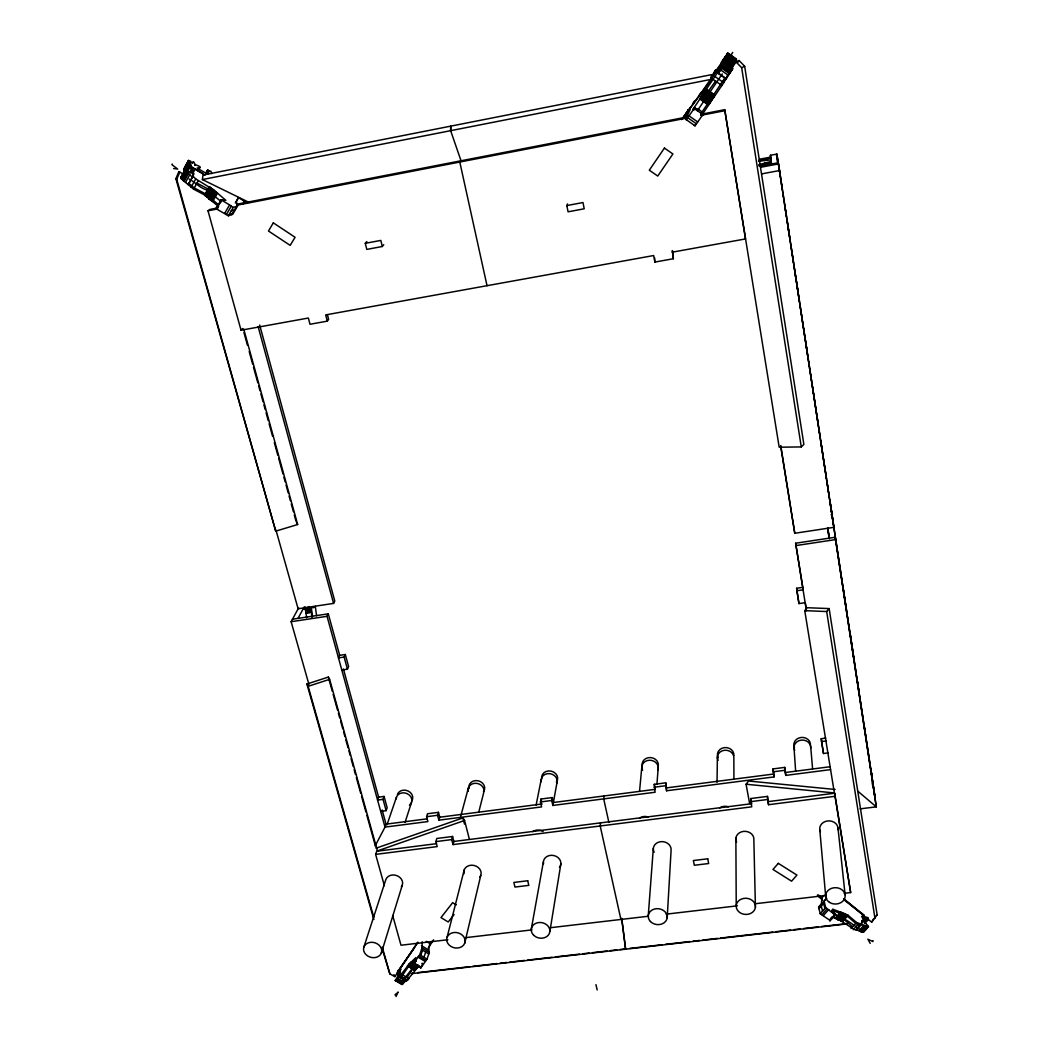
<?xml version="1.0" encoding="UTF-8"?>
<svg xmlns="http://www.w3.org/2000/svg" width="1049" height="1049" viewBox="0 0 1049 1049"><rect width="100%" height="100%" fill="white"/><g stroke="black" fill="none" stroke-linecap="round" stroke-linejoin="round"><path stroke-width="1.5" d="M189.607 172.521L190.944 170.148L194.393 170.987L189.03 167.145L189.961 165.663L191.495 166.358L188.492 160.418L190.774 161.258L191.377 162.844L193.593 161.743L195.219 164.562L199.48 166.398L199.966 167.329L198.405 170.082M717.031 782.384L717.398 756.644M450.664 130.666L450.729 126.142L450.65 130.666L461.206 161.31M720.82 63.819L710.737 78.216M731.979 67.674L736.083 61.983L739.086 60.527L744.659 66.257L803.875 444.422L801.279 446.926L779.184 447.215L724.728 109.686L702.332 114.026M726.183 55.518L725.567 56.62L725.921 55.807M667.203 917.665L671.098 850.175A8.943 7.631 6.3 0 0 660.647 841.678A8.943 7.631 6.3 0 0 654.143 852.26M666.758 787.851L773.887 773.992L774.031 776.916L666.574 790.776L665.748 782.829L654.274 784.324L655.087 792.257L552.862 805.448L551.708 800.492L552.246 797.568L541.035 799.023L540.458 801.961L541.625 806.904L438.875 820.161L437.603 815.283L438.469 812.332L427.507 813.762L426.602 816.699L427.887 821.577L385.009 827.11L375.332 845.573M666.574 790.776L665.748 782.829M656.923 784.39L658.156 768.209M648.256 915.672L653.317 848.353M873.004 940.586L872.925 941.596L867.864 939.183L870.211 943.405M864.546 923.474L867.693 920.052L867.903 917.508M866.776 917.128L866.631 918.74L861.596 916.315L863.917 920.458M639.588 790.802L641.857 766.583M398.856 973.616L400.902 969.171L397.991 972.384L398.436 970.141M199.939 167.224L198.392 170.03M398.869 974.141L395.316 980.592L397.741 978.389A5.573 1.036 -59.7 0 0 399.158 976.921L399.643 973.367L398.161 974.862L399.197 975.478M824.265 895.203L822.114 897.603L821.275 904.343L818.6 907.11L820.213 913.718L830.297 920.616M844.196 893.328L850.66 892.568L835.017 796.296L768.537 804.701L767.488 796.401L750.704 798.538L751.661 803.718L600.605 822.862L600.198 825.983L620.916 919.462M604.106 795.955L603.713 798.892L608.892 822.482M673.366 258.736L672.396 250.672L673.366 258.736L654.864 262.08L653.671 255.536L325.675 314.897L327.275 321.151L309.993 324.272L308.367 318.031L241.047 330.225L208.017 210.797L209.813 209.459L217.864 207.899M249.334 202.536L202.378 179.563L203.008 175.039L711.196 74.728L711.746 79.252L681.693 119.625M399.643 973.367L399.118 976.96L406.304 981.287L418.866 965.998L416.807 964.778M727.023 54.391L735.454 61.052L727.023 54.391L727.94 53.014L736.49 59.085L734.811 61.275M549.899 931.355L560.887 863.747M654.864 262.08L654.655 257.923M417.266 967.912L409.648 963.533L415.942 957.567L413.529 963.533L420.833 967.912L427.048 959.101L429.329 952.295L428.674 950.014L429.815 943.484L431.375 941.373M531.24 929.375L543.369 861.937M552.862 805.448L557.189 781.466M413.529 963.533L419.744 954.721L422.065 947.929L422.157 941.753M395.381 994.229L395.185 995.213L398.109 992.026L396.05 996.55M536.131 805.042L541.114 779.853M725.226 56.646C726.183 55.138 719.627 64.317 720.781 63.792M397.204 973.839L399.42 971.033L400.443 971.649L398.227 974.442L397.204 973.839L397.689 971.374M832.67 917.246C841.652 920.025 847.199 925.611 856.023 930.266L861.478 924.261L862.239 920.471L864.861 921.56L865.307 920.76L863.117 917.534L867.693 920.052M727.036 54.666L717.595 72.499L692.825 109.555C694.871 105.398 706.934 113.738 701.479 115.626L723.731 82.714L728.963 73.378M192.78 177.189L193.436 174.265L190.734 172.429A3.134 0.918 31.1 0 0 188.033 171.472L184.912 170.174L180.677 177.727L184.06 181.28A2.832 0.852 31 0 1 185.476 182.342A6.648 1.98 31.1 0 0 188.282 184.598L192.557 177.045A6.661 1.967 31.2 0 1 189.764 174.803A2.832 0.839 31.1 0 0 188.322 173.728L184.912 170.174M464.707 943.221A9.31 7.697 13.8 0 0 453.876 932.522A9.31 7.697 13.8 0 0 449.116 945.018A9.31 7.697 13.8 0 0 464.707 943.221L480.757 875.469M733.749 62.73L733.802 62.179M702.83 94.161L711.484 100.258M478.829 811.847L483.655 792.847A8.025 6.923 14.5 0 0 476.403 783.315A8.025 6.923 14.5 0 0 468.287 791.287M447.084 937.321L464.209 869.883M838.413 919.842L844.288 913.469L832.932 909.313L832.145 910.191L846.333 916.013L848.13 915.331L856.535 922.491L861.478 924.261A5.874 2.347 43 0 0 863.904 925.297A2.491 0.997 43.1 0 1 865.15 925.926L868.349 926.831L867.785 925.402A1.823 0.734 43 0 1 866.33 924.051M218.638 206.601L208.699 198.392L213.59 189.843L195.757 178.933L192.911 176.114L193.921 173.426L190.944 170.148M750.704 798.538L751.727 806.825L453.011 844.589L453.863 841.468L452.565 836.486L436.777 838.492L435.886 841.613L437.197 846.595L375.634 854.384L384.38 885.71M460.773 816.07L468.457 787.694M453.011 844.589L451.713 839.593L452.565 836.486M868.349 926.831L863.406 932.194L860.206 931.315A2.491 1.01 43.1 0 0 858.974 930.699A5.861 2.36 43 0 1 856.469 929.611L861.229 924.09L862.239 920.471M712.35 75.148L715.851 69.759L714.71 71.568M438.875 820.161L439.741 817.21L438.469 812.332M687.882 109.765L687.646 110.447M381.377 952.938A9.244 7.566 16.4 0 0 370.454 942.343A9.244 7.566 16.4 0 0 366.049 954.695A9.244 7.566 16.4 0 0 381.377 952.938L402.305 885.12M736.293 59.491L727.573 53.329C754.624 73.338 709.491 41.121 735.598 60.645M405.045 822.377L411.562 802.301M363.859 947.09L385.835 879.587A8.68 7.251 16.5 0 1 397.545 875.915A8.68 7.251 16.5 0 1 401.387 886.798M731.35 66.218L731.678 65.222M423.94 957.239L425.697 952.059M732.713 52.45L727.993 59.845L729.724 58.075M420.793 955.351L422.55 950.171M727.967 62.586L726.039 65.903M375.634 854.384L376.709 851.25L436.476 843.671M382.138 809.998L386.032 824.147L385.009 827.123L327.039 616.301L328.285 613.822L292.356 619.251M386.989 824.855L396.456 797.188M380.669 811.362L386.137 810.641L387.16 807.704L384.078 796.44L378.623 797.161L377.574 800.072L383.042 799.351L384.078 796.44M725.239 56.62L725.895 55.833M422.76 963.402L422.183 964.765M734.746 61.393L734.116 62.691L734.457 61.865M718.224 73.469L724.872 63.137L718.224 73.469L726.039 79.003L727.403 75.764M183.509 174.252L178.868 171.59L175.878 178.645L275.73 531.148L297.654 524.526L243.722 329.084M275.73 531.148L176.73 179.313L179.733 172.233L178.868 171.59M566.827 205.565L582.982 202.536L584.214 208.803L568.073 211.806L566.827 205.565L567.535 203.899M399.276 976.763L405.635 980.776A5.573 1.062 -59.8 0 1 404.219 982.244L402.042 984.5L402.042 983.464M733.776 62.638L734.405 61.917M341.804 669.996L347.429 669.183L348.609 666.574L345.305 654.51L339.679 655.337L338.473 657.907L344.124 657.08L345.305 654.51M732.923 65.536L735.454 61.052L726.931 54.889M726.039 79.003L732.674 68.67L724.741 63.268M722.25 73.902L697.362 110.801M275.953 530.02L298.113 608.787L333.582 603.398L334.788 601.011L259.667 325.006M208.699 198.261L204.463 194.878L193.554 189.135L188.217 184.545L192.911 176.114M247.158 202.968L238.49 197.553L236.327 201.723L237.572 206.01L232.747 214.298L228.367 215.792L216.409 208.921L220.933 199.756L225.85 200.32L213.59 189.843M713.595 74.309L714.71 71.542M421.75 965.657L420.833 967.912M195.193 164.627L194.721 165.467M694.805 107.562L686.361 119.756L685.692 119.258L690.085 109.752L684.158 118.314L685.994 115.678M221.405 201.801L207.374 190.275L209.236 186.525M701.715 113.803L702.253 112.794L701.453 113.83M685.692 119.258L695.041 125.841L703.512 113.672M297.995 618.399L304.184 606.991M697.965 111.155C699.735 109.791 695.185 110.119 694.386 108.126M308.944 684.459L291.137 621.716L298.637 607.83M711.353 100.507L702.804 94.226M859.564 929.23C852.496 924.208 844.196 917.678 834.991 914.689M185.24 171.826C182.854 168.05 185.411 166.922 188.492 160.418M183.785 169.086L188.453 160.799M184.021 169.269L188.689 160.982M184.257 169.413L189.03 161.166M184.231 170.253L189.384 161.218M184.336 170.541L189.554 161.284M184.44 170.712L189.607 161.349M180.703 178.16L189.345 162.765M180.677 177.727L185.476 170.213M184.939 171.446L189.607 163.146M181.215 178.933L189.908 163.526M186.342 170.843L190.236 163.919M186.368 171.223L190.262 164.3M181.962 179.418L189.961 165.663M398.161 974.862L399.42 971.033M182.5 179.785L186.761 172.233M188.427 169.164L190.774 165.008M187.653 170.961L190.774 165.414M182.814 180.126L187.063 172.574M192.492 163.303L193.003 162.451M183.09 180.546L187.351 173.006M183.496 180.9L187.745 173.347M184.06 181.28L188.322 173.728M185.489 182.356L189.751 174.803M206.771 173.872L208.331 171.131L207.584 170.279L211.033 171.354L211.754 173.609M190.997 187.325L195.757 178.933M193.554 189.135L198.313 180.743M206.102 173.334L207.768 170.292M206.443 173.111L208.004 170.371M206.469 173.583L208.161 170.371M204.634 195.075L209.407 186.722M204.725 195.193L209.498 186.84M204.83 195.311L209.603 186.958M205.106 195.586L209.734 187.089M205.276 195.73L210.062 187.378M205.473 195.888L210.246 187.535M205.67 196.058L210.456 187.705M205.906 196.229L210.679 187.876M206.142 196.412L210.928 188.059M206.417 196.609L211.19 188.256M206.692 196.806L211.478 188.453M207.007 197.015L211.78 188.663M207.322 197.238L212.108 188.886M207.663 197.461L212.449 189.108M208.03 197.697L212.816 189.345M208.41 197.933L213.196 189.594M208.803 198.576L213.524 190.131M208.895 198.681L213.681 190.341M209.026 198.812L213.812 190.459M209.171 198.956L213.957 190.603M209.354 199.113L214.14 190.761M209.551 199.284L214.35 190.931M209.787 199.467L214.573 191.115M210.049 199.664L214.835 191.311M210.338 199.874L215.124 191.534M210.652 200.11L215.438 191.757M210.993 200.346L215.779 192.006M211.36 200.608L216.16 192.255M211.767 200.87L216.553 192.531M206.574 173.662L208.2 170.987M212.186 201.159L216.986 192.819M212.632 201.46L217.431 193.121M216.107 208.122L218.572 204.673M219.189 204.096L221.326 199.913M726.131 55.453L727.573 53.329M216.409 208.921L221.693 200.057M216.487 208.279L217.904 207.361M224.709 213.262L229.547 204.922L220.933 199.756M226.427 214.481L231.265 206.129L229.547 204.922M235.317 203.021L238.49 197.553M228.367 215.792L233.206 207.453L237.572 206.01M417.961 965.067L417.725 966.05M863.406 932.194L868.572 926.451M231.711 214.652L236.536 206.351M242.883 204.03L244.483 201.303L247.131 203.047M732.687 64.107L733.067 63.451M726.603 55.479L735.165 61.55M712.402 75.174L711.025 77.796M843.593 898.77L871.653 922.189L873.804 918.622M871.653 922.189L877.121 914.767L829.143 608.577L807.258 607.725L804.753 610.649L834.375 792.939L746.075 784.232L749.602 803.416M204.463 194.878L205.198 193.685L194.235 187.928L188.846 183.3M701.099 113.423L725.029 77.757L717.595 72.499M172.259 164.05L171.879 164.627L177.701 169.086L173.609 168.535M428.28 947.942L433.617 939.812M415.915 959.219L408.507 966.588L401.57 976.606L399.118 976.96L409.648 963.533L417.069 968.096M411.614 961.658L415.784 964.162L402.331 981.143M407.025 977.524L412.663 969.079M724.308 60.003L710.789 79.226M417.908 942.212L399.997 968.371M382.334 949.279L389.861 973.892L394.87 976.632L417.725 942.526M414.539 947.68L398.397 970.679M724.413 59.714L711.078 78.636M706.37 85.257L710.134 79.96M699.29 95.184L701.82 91.643M700.732 93.335L693.822 102.972M702.502 90.857L706.056 85.887M692.799 103.471L694.517 101.097M715.575 81.101L708.508 90.935L714.736 95.315M683.135 117.567L688.275 109.752L687.672 110.447M694.215 102.251L683.109 117.803M737.46 62.796L739.086 60.527M184.781 168.784L183.68 168.941M685.731 113.974L689.98 108.126M728.622 73.902L729.383 72.879M732.674 68.67L730.773 71.096M398.214 971.269L397.519 972.2L398.187 971.426M735.887 60.068L727.337 53.997M746.075 784.232L748.58 781.02L835.096 789.464M454.073 914.531L448.211 921.992L440.973 917.6L452.657 902.664L456.289 904.867M460.747 160.825L459.79 162.031L487.024 285.695M327.275 321.151L328.639 319.46L327.445 314.792M366.835 241.532L365.288 243.329L366.783 249.4L382.295 246.502L383.764 244.705M874.971 918.347L826.664 611.541L829.143 608.577M844.943 918.74L844.183 919.645L852.588 926.805M876.505 915.489L877.121 914.767M818.6 907.11L826.704 898.311L824.042 901.052L825.694 907.647L835.266 914.977L832.932 909.313M818.981 908.683L824.435 902.625M820.213 913.718L825.694 907.647M821.865 914.715L827.346 908.644M823.347 915.554L828.828 909.483M832.145 910.427L832.945 909.549M832.172 910.65L832.958 909.785M832.211 910.886L832.998 910.021M832.329 911.371L833.05 910.257M833.194 910.755L832.604 912.132L833.404 911.253M832.5 911.869L833.286 911.004M832.736 912.381L833.522 911.515M833.181 913.181L833.968 912.302M833.365 913.443L834.152 912.578M830.297 918.885L831.844 917.18M834.217 914.558L835.004 913.692M830.546 919.173L835.253 913.967M830.021 920.314L835.515 914.269M829.772 921.035L835.804 914.558M835.266 918.177L840.747 912.158M835.647 918.426L841.114 912.394M836.001 918.636L841.482 912.617M836.341 918.845L841.809 912.827M836.656 919.029L842.124 913.01M836.945 919.186L842.426 913.168M837.22 919.344L842.701 913.312M837.469 919.462L842.95 913.443M837.705 919.58L843.173 913.561M837.915 919.671L843.383 913.653M838.099 919.75L843.737 913.784M838.531 919.855L844.314 913.666M839.148 919.711L844.615 913.692L848.13 915.331L842.465 921.337M839.462 919.907L844.93 913.902M839.764 920.104L845.232 914.099M840.052 920.288L845.52 914.269M840.315 920.458L845.796 914.44M840.577 920.602L846.045 914.597M840.813 920.747L846.294 914.728M841.049 920.865L846.53 914.859M841.259 920.97L846.74 914.964M841.468 921.074L846.936 915.056M841.652 921.153L847.12 915.134M841.822 921.219L847.304 915.213M841.98 921.271L847.605 915.305M842.373 921.337L847.841 915.331M851.041 928.483L856.535 922.491M853.217 929.716L858.725 923.723M864.048 917.809L863.261 918.662L866.907 920.904M865.307 920.76L864.074 922.412L864.861 921.56M867.051 919.212L867.838 918.36L866.736 917.6M858.974 930.699L863.917 925.323M860.206 931.315L865.15 925.939M860.691 931.604L865.635 926.241M861.059 931.735L866.002 926.359M861.399 931.643L866.343 926.28M861.727 931.669L866.671 926.306M862.173 931.958L867.117 926.582M863.432 931.407L865.412 929.27M862.789 932.338L867.733 926.975M241.047 330.225L242.699 328.507M722.486 81.822L726.249 78.701L725.029 77.757M832.106 918.465L832.093 917.455M834.48 915.843L834.466 914.846M400.128 977.602L401.57 976.606M625.61 949.214L621.703 918.321L625.597 949.214L626.437 948.794L619.972 949.529M736.083 61.983L741.669 67.726L744.659 66.257M199.913 167.407L197.107 168.102L207.715 174.16C204.896 170.62 211.072 173.151 208.331 171.131M376.027 848.195L462.924 817.892L464.576 820.475L469.296 838.99M464.576 820.475L377.417 850.909L329.622 679.346L328.337 677.077L306.924 684.014L373.864 919.462M229.062 214.599L232.406 213.472M231.147 210.993L234.478 209.879M412.886 973.17L411.405 973.656L847.487 923.867M306.924 684.014L308.144 686.308L329.622 679.346M407.51 965.972L414.827 970.259M414.643 970.325L411.628 968.463M306.033 613.363L307.567 613.009L307.029 609.089L304.262 609.508M309.035 606.519L309.848 612.459L308.983 612.668L308.196 606.873M305.495 609.43L307.029 609.089M312.786 607.764L313.992 607.489M202.378 179.563L711.746 79.252M237.166 204.162L687.934 116.806M208.017 210.797L217.641 208.935M236.877 205.211L686.177 118.196M700.627 115.403L724.702 110.735M758.899 164.706L771.133 161.428L771.539 164.05L770.399 155.278L776.889 154.059L779.407 170.567L761.758 173.872M759.581 159.199L770.622 157.127M758.545 160.405L770.74 158.111M758.611 161.244L770.949 159.881M758.952 165.349L771.33 163.028M759.24 166.319L778.227 162.752L833.876 527.332L794.775 533.272L780.653 446.035M760.722 167.263L778.397 163.946M365.288 243.329L380.826 240.418L382.295 246.502M672.199 252.18L745.511 238.923L724.728 109.686M305.718 613.088L309.848 612.459M806.419 610.728L795.64 543.225L835.332 537.232L831.477 510.876M291.137 621.716L327.039 616.301M795.85 545.585L835.476 539.606L835.135 537.258L876.295 806.851L860.128 808.858M805.108 602.69L798.958 603.595L796.86 590.744L796.65 588.266L802.8 587.374L795.64 543.225M796.86 590.744L803.036 589.84L802.8 587.374M831.044 514.797L832.027 514.653M827.949 752.92L823.478 753.51L821.524 741.551L821.249 738.693L825.707 738.103M821.524 741.551L826.009 740.961M774.031 776.916L772.995 768.917L784.718 767.396L785.78 775.395L830.546 769.625M426.602 816.699L437.603 815.283M540.458 801.961L551.708 800.492M654.052 787.248L665.551 785.753M773.126 771.815L784.888 770.294L784.718 767.396M386.032 824.147L427.205 818.823M439.741 817.21L542.189 803.954M655.31 789.333L553.387 802.511L552.246 797.568M785.609 772.484L830.231 766.714M871.719 779.643L871.876 776.693M873.056 784.534L873.161 785.255M435.886 841.613L451.713 839.593M750.769 801.633L767.606 799.495L767.488 796.401M453.863 841.468L600.605 822.862M768.419 801.593L834.689 793.201L850.66 892.568M447.884 939.734L400.993 945.228L392.68 915.462M465.677 937.649L531.974 929.873M549.768 927.788L648.426 916.236M666.22 914.151L737.408 905.825M755.201 903.74L826.389 895.4M417.738 972.62L469.506 966.706M472.745 966.339L497.016 963.559M500.255 963.192L506.719 962.457M509.958 962.09L524.513 960.425M527.752 960.058L552.023 957.291M555.262 956.911L579.52 954.144M582.759 953.777L589.236 953.043M592.462 952.676L607.03 951.01M610.269 950.643L616.733 949.896M629.675 948.427L662.194 944.703M665.446 944.336L689.849 941.543M693.101 941.176L699.604 940.429M702.856 940.061L717.49 938.383M720.742 938.016L772.772 932.076M776.037 931.696L790.671 930.03M793.923 929.65L800.426 928.916M803.678 928.535L818.312 926.87M821.564 926.503L845.953 923.71M847.317 916.144L855.748 923.356L857.925 924.589L861.478 924.261M804.753 610.649L826.664 611.541M188.479 169.794L187.037 170.699L190.315 172.901M857.925 924.589L860.718 925.139M217.549 207.23L216.802 206.928L217.104 207.715M188.217 184.545L191.679 186.119M181.228 177.753L181.988 178.16M207.256 190.079C200.464 188.676 193.986 181.215 189.108 179.077M196.976 183.103L207.99 188.977M866.723 917.757L867.838 918.36M407.418 965.998L408.507 966.588M388.484 970.876L389.415 971.387M203.493 173.793L189.83 165.873M204.961 175.131L189.646 166.162M401.833 974.416L409.058 978.73M398.148 974.141L399.171 974.757M400.521 975.976L407.746 980.291M397.741 978.389L404.206 982.257M397.02 979.202L403.485 983.07M396.719 979.569L403.196 983.438M396.378 979.727L403 983.621M396.234 979.805L402.698 983.674M395.958 980.159L402.423 984.014M395.303 980.251L401.767 984.106M395.316 980.592L402.042 984.5M415.378 959.284L416.427 959.914M415.273 959.56L416.322 960.189M421.882 963.336L422.616 963.769M415.155 959.835L416.204 960.464M415.037 960.11L416.086 960.74M414.906 960.399L415.81 961.317L414.761 960.687M414.617 960.989L415.666 961.618M414.303 961.592L415.352 962.221M414.132 961.907L415.181 962.536M420.872 967.244L414.63 963.506L414.578 964.162M411.378 961.959L420.662 967.584M411.169 962.235L418.407 966.575M410.959 962.484L418.197 966.837M410.775 962.72L418.013 967.06M410.592 962.93L417.83 967.27M410.434 963.126L417.672 967.466M410.277 963.297L417.528 967.637L410.146 963.441M409.438 963.808L416.925 968.188M409.241 964.07L416.479 968.397M409.058 964.306L416.296 968.647M408.887 964.529L416.112 968.87M408.717 964.739L415.955 969.079M408.559 964.936L415.797 969.263M408.415 965.106L415.64 969.433M408.153 965.408L415.509 969.604M415.26 969.866L408.035 965.539L415.155 969.984M407.668 965.88L415.063 970.076M426.222 941.32L429.815 943.484M421.449 945.66L428.674 950.014M422.065 947.929L429.329 952.295M421.514 949.542L428.779 953.921M419.744 954.721L427.048 959.101M418.735 955.98L426.025 960.36M417.843 957.055L425.133 961.435M231.265 206.129L233.206 207.453M714.828 95.171L706.174 89.073M818.417 895.046L822.114 897.603M694.582 107.85L698.28 110.447M702.03 113.082L703.289 113.961M701.82 113.358L703.079 114.236M694.189 108.375L702.974 114.682M700.837 114.538L702.096 115.416M700.719 114.669L701.978 115.547M692.969 109.739L693.848 110.355M689.023 115.849L697.69 121.933M687.751 117.724L696.431 123.795M706.003 89.362L714.657 95.459M705.898 89.519L714.566 95.616M705.793 89.69L714.461 95.787M705.675 89.873L714.343 95.97M705.557 90.07L714.212 96.18M705.413 90.293L714.067 96.39M705.256 90.529L713.923 96.626M705.098 90.778L713.753 96.875M704.915 91.04L713.582 97.137M704.731 91.315L713.386 97.413M704.535 91.617L713.189 97.714M704.325 91.919L712.979 98.029M704.102 92.246L712.756 98.344M703.866 92.587L712.533 98.685M703.63 92.955L712.284 99.052M703.368 93.322L712.022 99.419M703.105 93.715L711.76 99.799M702.699 94.41L711.274 100.638M702.515 94.712L711.183 100.796M702.41 94.882L711.065 100.979M702.279 95.092L710.934 101.189M702.135 95.328L710.789 101.412M701.965 95.577L710.619 101.674M701.781 95.852L710.435 101.95M701.584 96.154L710.239 102.251M701.361 96.482L710.029 102.579M701.125 96.836L709.793 102.92M700.876 97.203L709.53 103.3M700.614 97.609L709.268 103.694M700.326 98.029L708.98 104.113M700.011 98.475L708.678 104.559M699.696 98.947L708.35 105.031M715.038 76.564L723.731 82.714M713.136 79.383L721.83 85.52M727.088 54.286L735.637 60.357M726.839 55.059L735.349 61.235M726.734 55.256L735.231 61.445M726.328 55.964L734.89 62.035M726.026 56.462L734.588 62.547M725.698 57L734.274 63.084M725.357 57.551L733.933 63.635M725.147 58.01L733.723 64.081M724.571 58.967L733.146 65.051M724.334 59.452L733.081 65.602L732.582 67.097L723.967 60.986M724.112 59.872L732.91 66.1M723.246 59.754L724.112 60.37M724.662 63.333L732.464 68.854M724.623 63.648L732.425 69.182M724.256 63.884L728.163 66.651M724.007 64.697L731.822 70.231M723.469 65.471L731.284 71.004M723.089 66.035L730.891 71.568M722.787 66.52L730.602 72.053M722.446 67.097L730.261 72.63M722.118 67.621L729.934 73.155M721.699 68.224L729.514 73.758M720.611 69.863L728.426 75.397M727.547 53.696L736.096 59.767M694.32 125.29L695.041 125.841M859.695 911.633L844.17 899.268M860.652 912.355L864.153 915.082M864.192 915.777L843.868 899.688M175.878 178.645L176.73 179.313M857.898 791.248L876.295 806.851L872.401 780.299M218.126 204.371L205.25 193.777M863.602 921.035L864.507 921.835A2.767 1.101 43 0 1 866.356 924.064M817.381 895.007L822.285 899.373M817.617 895.649L822.455 899.963M296.461 522.743L297.654 524.526M393.939 974.613L394.87 976.632M308.144 686.308L373.785 917.311M382.269 947.181L389.861 973.892M328.337 677.077L332.284 691.212M333.149 694.346L337.529 710.042M338.407 713.189L339.719 717.896M340.597 721.043L342.774 728.885M343.652 732.032L344.964 736.739M345.842 739.873L348.032 747.727M348.897 750.861L350.222 755.568M351.087 758.715L353.277 766.557M354.156 769.704L355.467 774.411M356.345 777.545L360.712 793.241M361.59 796.388L365.97 812.083M366.835 815.217L375.594 846.622M243.971 332.625L247.433 345.2M249.177 351.481L252.639 364.055M253.504 367.189L257.844 382.911M258.71 386.045L260.021 390.766M260.886 393.899L263.05 401.767M263.915 404.901L265.227 409.621M266.092 412.755L268.256 420.61M269.121 423.757L272.596 436.332M274.327 442.612L277.801 455.187M278.667 458.321L283.007 474.043M283.873 477.177L285.171 481.897M286.049 485.031L288.213 492.899M289.078 496.033L290.376 500.753M291.255 503.887L293.418 511.742M294.284 514.889L296.015 521.169M344.124 657.08L347.429 669.183M383.042 799.351L386.137 810.641M328.285 613.822L339.679 655.337M343.416 668.96L378.623 797.161M258.12 326.58L333.582 603.398M462.924 817.892L464.497 824.042M823.649 903.504L824.907 908.526M821.288 906.113L822.534 911.148M541.035 799.023L541.612 801.488M595.937 984.618L597.183 989.981M654.274 784.324L655.061 788.074M767.606 799.495L768.537 804.701M772.995 768.917L773.664 772.72M784.888 770.294L785.78 775.395M796.65 588.266L798.958 603.595M821.249 738.693L823.478 753.51M780.758 445.628L794.775 533.272M805.396 603.385L806.17 608.197M741.669 67.726L801.279 446.926M764.983 162.595L765.39 165.204M770.399 155.278L770.897 158.504M778.004 160.484L779.105 167.801M779.014 167.184L780.207 175.668M779.197 168.535L789.831 238.425M788.507 229.482L845.127 601.274M857.4 681.063L858.108 685.718M864.428 727.141L865.123 731.691M871.994 776.666L871.313 772.221L875.259 798.761L835.332 537.232M776.68 157.219L777.375 161.782M872.204 782.856L872.584 785.334M827.727 527.634L829.287 537.744M829.339 538.845L827.648 527.608L829.077 538.176M870.762 768.851L871.076 770.936M858.423 687.908L858.528 688.577M865.464 734.012L865.569 734.706M871.247 772.3L871.47 773.795M871.837 776.273L872.23 778.922M858.593 689.049L858.738 690.019M860.744 703.223L861.032 705.203M861.111 705.754L861.885 710.986M862.003 711.471L862.462 714.828M862.553 715.09L862.829 717.136M863.196 719.417L863.55 722.027M863.707 722.997L864.074 725.528M864.232 726.314L869.306 759.371M869.319 759.751L869.883 763.41M870.211 765.337L870.644 768.497M870.775 769.284L871.168 771.92M871.313 772.864L871.706 775.499M854.66 663.611L850.201 633.95L853.807 658.261M854.843 664.607L855.197 667.282M855.407 668.305L855.696 670.219M855.932 672.068L856.286 674.494M856.469 675.648L856.981 678.611M857.046 679.293L861.229 706.724M845.428 603.005L845.73 604.998M846.215 608.053L847.251 615.134M847.526 616.668L847.776 618.648M848.012 620.09L848.379 622.28M848.523 623.552L848.864 625.86M849.074 627.21L850.005 633.36M842.845 585.762L843.094 587.768M843.278 588.659L846.32 609.246M830.821 506.641L831.424 510.627M830.31 503.153L830.624 505.303M830.703 505.841L832.722 519.675M825.838 474.2L825.327 471.001M826.219 476.771L826.481 478.619M826.743 480.403L826.914 481.557M827.084 482.278L827.307 483.812M827.333 484.166L827.491 485.254M827.569 485.595L828.041 489.004M828.212 489.831L828.343 490.657M828.382 491.142L828.671 493.096M829.025 495.403L829.379 497.632M829.654 499.468L830.821 506.864M831.241 509.762L831.503 511.558M820.895 441.747L821.105 443.189M821.472 445.668L825.209 470.503M825.786 473.912L826.179 476.561M817.25 417.817L817.722 421.213M817.8 421.619L818.05 423.324M818.286 424.989L818.443 426.051M818.745 427.651L819.059 430.024M819.19 430.733L819.571 433.512M819.859 435.073L820.213 437.695M820.606 440.252L821 442.717M821.249 444.422L821.511 446.258M813.145 391.12L813.486 393.48M813.736 394.608L816.673 414.525M816.856 415.509L817.079 417.096M810.195 371.661L810.418 373.392M810.615 374.48L811.061 377.391M811.283 378.938L811.533 380.892M811.978 383.711L812.595 387.435M812.634 387.973L813.159 391.343M813.395 392.929L813.539 393.952M808.661 361.577L808.845 362.862M809.159 365.052L809.395 366.612M809.605 368.147L809.749 369.117M806.012 343.98L806.261 345.698M806.314 346.118L807.9 357.119M808.163 358.601L808.373 360.043M808.74 362.207L809.054 364.462M803.455 327.773L803.586 328.639M803.691 329.045L804.006 331.615M804.163 332.336L804.727 336.191M805.147 338.289L805.383 339.981M805.448 340.401L807.022 351.297M801.436 314.228L801.606 315.408M801.751 316.693L801.961 318.188M802.131 318.765L802.301 319.958M802.419 321.099L802.642 322.607M803.128 325.688L803.337 327.209M797.214 286.377L797.437 287.911M797.489 288.291L798.918 298.218M799.246 300.211L799.443 301.522M799.849 303.882L800.177 306.229M800.308 307.029L800.505 308.445M800.702 309.835L800.833 310.714M795.444 275.113L795.719 277.041M796.191 279.926L796.545 282.05M796.597 282.43L798.001 292.238M794.762 270.511L794.919 271.599M795.181 273.461L795.378 274.799M795.562 276.084L795.68 276.923M793.149 259.968L793.306 261.044M794.027 266.158L794.224 267.521M794.421 268.596L794.539 269.37M794.722 270.655L794.919 272.032M790.789 244.679L791.051 246.489M791.221 247.498L791.392 248.757M791.575 249.99L791.68 250.777M792.336 254.92L792.585 256.362M792.624 256.926L792.808 258.264M793.306 261.437L793.503 262.788M788.192 227.266L788.389 228.63M790.107 240.3L790.264 241.467M787.025 219.949L787.183 221.051M787.274 221.273L788.743 231.619M785.596 210.456L785.727 211.413M785.963 213.052L786.121 214.219M786.239 214.822L786.475 216.527M785.15 207.859L785.255 208.541M785.413 209.669L785.583 210.862M783.21 194.852L783.341 195.77M783.944 199.638L784.128 201.369M784.704 205.04L784.875 206.233M783.013 193.816L783.105 194.471M783.249 195.56L783.419 196.727M780.351 176.193L780.482 177.163M780.718 178.789L780.849 179.799M781.466 183.588L781.689 185.148M781.885 186.394L782.043 187.483M782.187 188.545L782.292 189.24M777.873 160.51L778.161 161.638M776.889 154.059L776.43 155.606L777.086 155.475L778.109 162.779M315.29 606.296L316.588 615.776M312.471 616.078L311.383 608.092L310.727 608.236L311.999 617.481M305.141 606.846L306.636 617.769M834.689 793.201L835.017 796.296M837.941 827.569L845.101 894.745M819.794 829.811L825.747 897.013M810.654 746.272L812.595 768.76M794.08 748.448L795.627 770.949M755.411 907.359A9.638 8.09 3.3 0 0 741.905 898.888A9.638 8.09 3.3 0 0 740.148 912.787A9.638 8.09 3.3 0 0 755.411 907.359L753.864 839.974A9.048 7.723 2.8 0 0 743.453 831.398A9.048 7.723 2.8 0 0 736.621 842.098M735.874 838.138L736.228 905.366M733.933 779.237L733.854 758.27A8.274 7.225 2.9 0 0 724.295 750.297A8.274 7.225 2.9 0 0 718.093 760.341M396.129 798.945A7.972 6.819 17.3 0 1 407.222 793.687A7.972 6.819 17.3 0 1 409.438 805.173M397.374 794.486A7.959 6.805 17.3 0 1 408.113 790.985A7.959 6.805 17.3 0 1 411.614 801.161M469.021 788.586A8.012 6.91 14.5 0 1 478.147 780.784A8.012 6.91 14.5 0 1 483.471 791.72M541.258 781.702A8.09 7.015 11.3 0 1 549.624 773.638A8.09 7.015 11.3 0 1 556.783 783.249M532.735 831.608A8.562 7.317 11.5 0 1 543.107 831.503M541.795 779.001A8.064 7.002 11.3 0 1 551.171 771.12A8.064 7.002 11.3 0 1 556.35 782.161M794.683 750.284A8.366 7.304 -0.8 0 1 801.148 740.135A8.366 7.304 -0.8 0 1 810.68 748.173M794.499 747.609A8.353 7.277 -0.9 0 1 800.951 737.486A8.353 7.277 -0.9 0 1 810.444 745.511M719.771 807.914A8.772 7.553 3.4 0 1 728.426 806.812M718.132 757.653A8.248 7.212 2.9 0 1 724.308 747.635A8.248 7.212 2.9 0 1 733.854 755.582M642.617 770.241A8.182 7.146 6.6 0 1 649.606 760.237A8.182 7.146 6.6 0 1 657.697 770.018M639.575 818.076A8.68 7.461 6.9 0 1 648.112 816.987M642.224 765.77A8.169 7.12 6.6 0 1 650.904 757.601A8.169 7.12 6.6 0 1 657.907 767.33M820.436 831.765A9.166 7.815 -0.7 0 1 827.582 820.947A9.166 7.815 -0.7 0 1 837.954 829.615M464.025 873.725A8.746 7.369 13.8 0 1 473.978 865.438A8.746 7.369 13.8 0 1 479.799 877.161M543.539 863.904A8.825 7.487 10.8 0 1 553.793 855.525A8.825 7.487 10.8 0 1 559.445 867.366M207.453 170.305L205.906 173.046L207.584 170.279M273.317 222.86L268.478 231.016L290.193 245.374L295.071 237.271L273.317 222.86M664.423 148.079L649.305 170.2L657.749 176.048L672.907 153.98L664.423 148.079M778.319 863.353L772.969 869.451L791.575 881.186L796.938 875.102L778.319 863.353M527.713 880.754L513.84 882.445L514.98 887.061L528.827 885.369L527.713 880.754M707.734 858.803L693.376 860.547L694.32 865.268L708.665 863.524L707.734 858.803M829.51 902.389A9.782 8.182 -0.1 0 0 845.114 896.882A9.782 8.182 -0.1 0 0 831.634 888.319A9.782 8.182 -0.1 0 0 829.51 902.389M650.459 921.546A9.533 7.986 6.6 0 0 666.666 919.685A9.533 7.986 6.6 0 0 656.071 908.722A9.533 7.986 6.6 0 0 650.459 921.546M533.587 935.17A9.389 7.828 10.9 0 0 549.427 933.348A9.389 7.828 10.9 0 0 538.688 922.543A9.389 7.828 10.9 0 0 533.587 935.17"/></g></svg>
